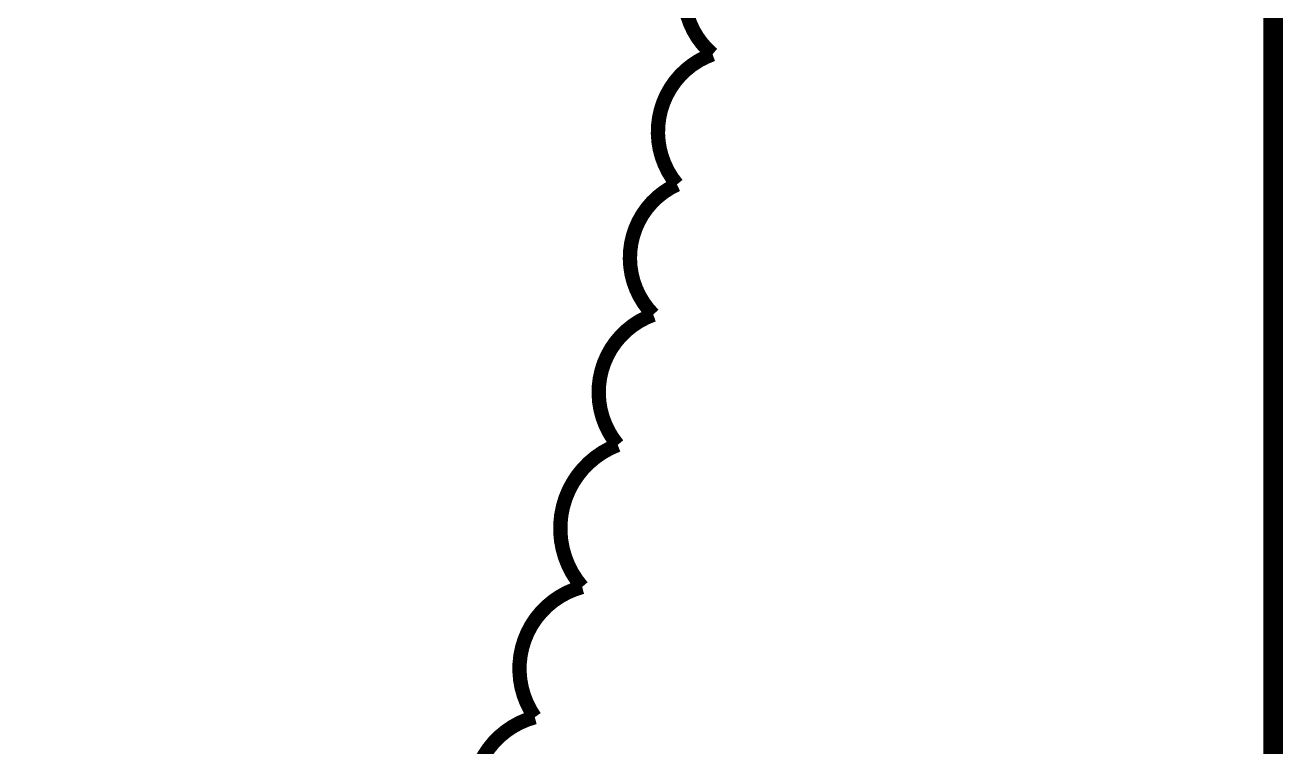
# Model space of a CAD drawing. Extents: x 278807 to 397707, y 326263 to 410363.
# Drawn here: x 393209 to 394176, y 349997 to 350553 of the extents above; entities that cross this region are included whole.
import ezdxf

# ---------------------------------------------------------------- set-up
doc = ezdxf.new("R2010")
doc.units = 0
doc.header["$LTSCALE"] = 400
doc.header["$MEASUREMENT"] = 0
doc.layers.get('0').update_dxf_attribs({"linetype": 'CONTINUOUS'})
doc.linetypes.add('FENCELINE2', pattern='A,0.25,-0.1,[132,ltypeshp.shx,S=0.1,R=0,X=-0.1,Y=0],-0.1,1', length=1.45)

msp = doc.modelspace()

# ---------------------------------------------------------------- linework, layer by layer
at = {"color": 255}
msp.add_lwpolyline([(393199.56, 351468.702, 11.011, 11.011, 0.5205671), (393281.584, 351404.928, 11.011, 11.011, 0.5205671), (393381.835, 351350.265, 11.011, 11.011, 0.5205671), (393472.972, 351295.601, 11.011, 11.011, 0.5205671), (393564.11, 351250.049, 11.011, 11.011, 0.5205671), (393655.247, 351204.496, 11.011, 11.011, 0.5205671), (393746.384, 351149.832, 11.011, 11.011, 0.5205671), (393746.384, 351049.616, 11.011, 11.011, 0.5205671), (393746.384, 350949.4, 11.011, 11.011, 0.5205671), (393746.384, 350840.073, 11.011, 11.011, 0.5205671), (393746.384, 350730.746, 11.011, 11.011, 0.5205671), (393746.384, 350630.53, 11.011, 11.011, 0.5205671), (393737.271, 350530.314, 11.011, 11.011, 0.5205671), (393709.929, 350430.097, 11.011, 11.011, 0.5205671), (393691.702, 350329.881, 11.011, 11.011, 0.5205671), (393664.361, 350229.665, 11.011, 11.011, 0.5205671), (393637.02, 350120.338, 11.011, 11.011, 0.5205671), (393600.565, 350020.122, 11.011, 11.011, 0.5205671), (393564.11, 349919.905, 11.011, 11.011, 0.5205671)], format="xyseb", dxfattribs=at)
at = {"linetype": 'FENCELINE2', "const_width": 15.015}
msp.add_lwpolyline([(394168.387, 351343.917), (394168.387, 346128.887)], dxfattribs=at)
at = {"color": 255}
msp.add_arc((393067.287, 350943.197), 2002, 170.360102, 299.917513, dxfattribs=at)

doc.saveas('drawing.dxf')
